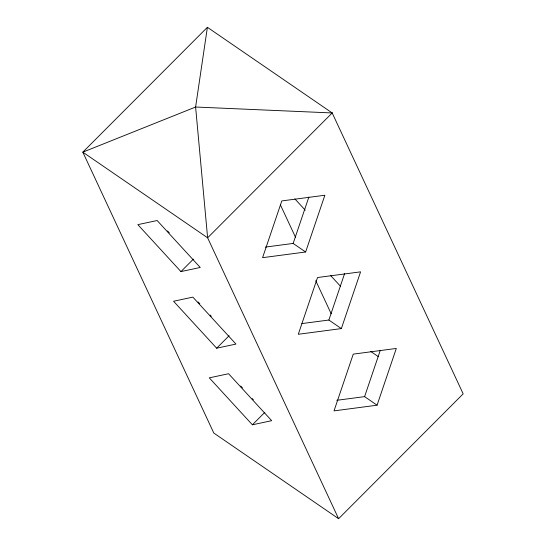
<?xml version="1.0" encoding="UTF-8"?>
<svg xmlns="http://www.w3.org/2000/svg" width="546" height="546" viewBox="0 0 546 546"><rect width="100%" height="100%" fill="white"/><g stroke="black" fill="none" stroke-linecap="round" stroke-linejoin="round"><path stroke-width="0.82" d="M207.398 27.3L195.605 107.023L207.623 237.817L338.602 518.7L463.172 393.843L332.193 112.954L207.398 27.3L82.828 152.157L213.807 433.046L338.602 518.7M265.295 247.099L293.147 243.427L308.865 197.065M305.63 251.993L324.863 195.243L281.811 200.921L262.578 257.671L305.63 251.993L293.147 243.427M301.856 323.594L328.869 320.031L344.581 273.669M341.352 328.596L360.585 271.847L317.533 277.525L298.3 334.275L341.352 328.596L328.869 320.031M336.739 400.307L364.592 396.635L380.303 350.273M377.068 405.2L396.307 348.45L353.255 354.129L334.022 410.879L377.068 405.2L364.592 396.635M180.944 271.594L200.239 267.472L157.132 220.523L137.845 224.645L180.944 271.594L193.407 259.104M216.666 348.198L235.961 344.076L192.854 297.126L173.56 301.249L216.666 348.198L229.122 335.708M252.388 424.802L271.683 420.679L228.576 373.73L209.282 377.852L252.388 424.802L264.844 412.319M370.741 351.433L378.474 356.743M294.874 198.887L305.221 210.155M330.596 275.498L340.363 286.138M167.54 230.938L169.267 232.814M198.089 301.911L199.816 303.788M210.162 315.056L211.309 316.305M240.711 386.022L242.431 387.906M252.204 398.546L253.351 399.795M280.507 205.084L295.611 237.469M315.745 280.658L331.21 313.814M332.193 112.954L207.623 237.817L82.828 152.157L195.605 107.023L332.193 112.954"/></g></svg>
